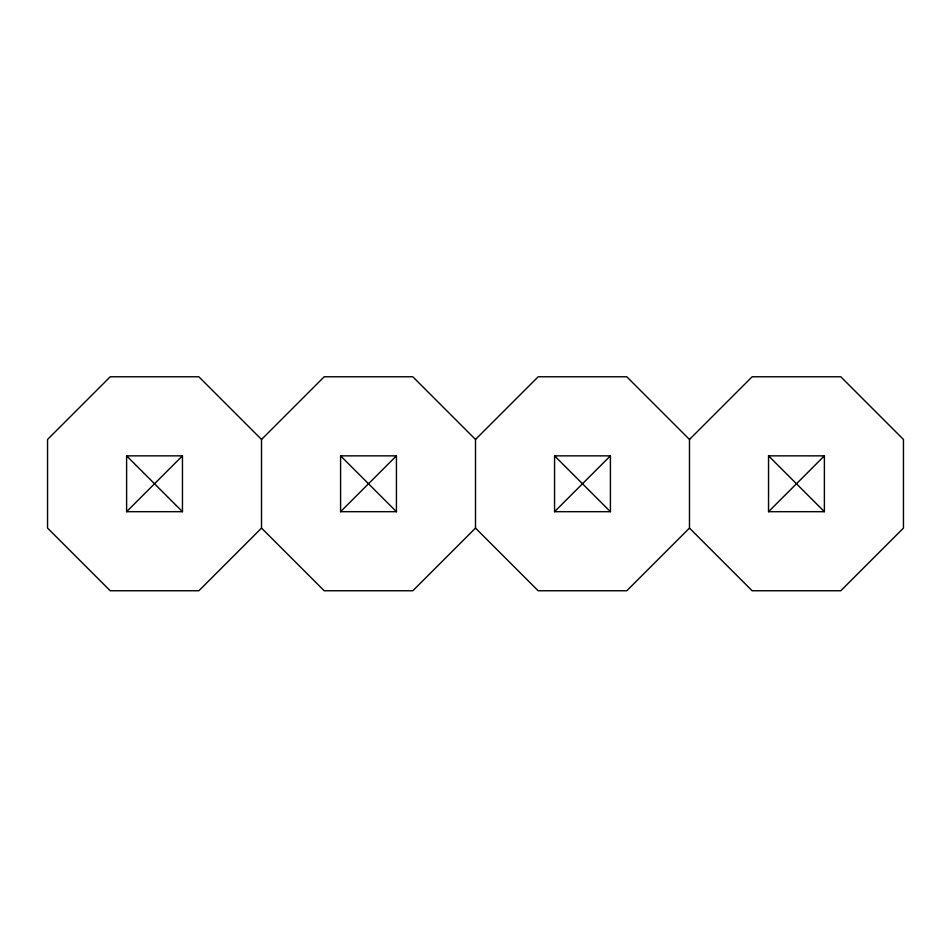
<?xml version="1.0" encoding="UTF-8"?>
<svg xmlns="http://www.w3.org/2000/svg" width="951" height="951" viewBox="0 0 951 951"><rect width="100%" height="100%" fill="white"/><g stroke="black" fill="none" stroke-linecap="round" stroke-linejoin="round"><path stroke-width="1.43" d="M182.461 455.85L126.614 511.686L126.614 455.85L182.461 455.85L182.461 511.686L126.614 511.686M396.436 455.85L340.589 511.686L340.589 455.85L396.436 455.85L396.436 511.686L340.589 511.686M610.411 455.85L554.564 511.686L554.564 455.85L610.411 455.85L610.411 511.686L554.564 511.686M824.386 455.85L768.539 511.686L768.539 455.85L824.386 455.85L824.386 511.686L768.539 511.686M261.525 439.457L324.196 376.774L412.829 376.774L475.5 439.457L475.5 528.078L412.829 590.749L324.196 590.749L261.525 528.078L261.525 439.457L198.854 376.774L110.221 376.774L47.55 439.457L47.55 528.078L110.221 590.749L198.854 590.749L261.525 528.078M475.5 439.457L538.171 376.774L626.804 376.774L689.475 439.457L689.475 528.078L626.804 590.749L538.171 590.749L475.5 528.078M689.475 439.457L752.146 376.774L840.779 376.774L903.45 439.457L903.45 528.078L840.779 590.749L752.146 590.749L689.475 528.078M768.539 455.85L824.386 511.686M554.564 455.85L610.411 511.686M340.589 455.85L396.436 511.686M126.614 455.85L182.461 511.686"/></g></svg>
